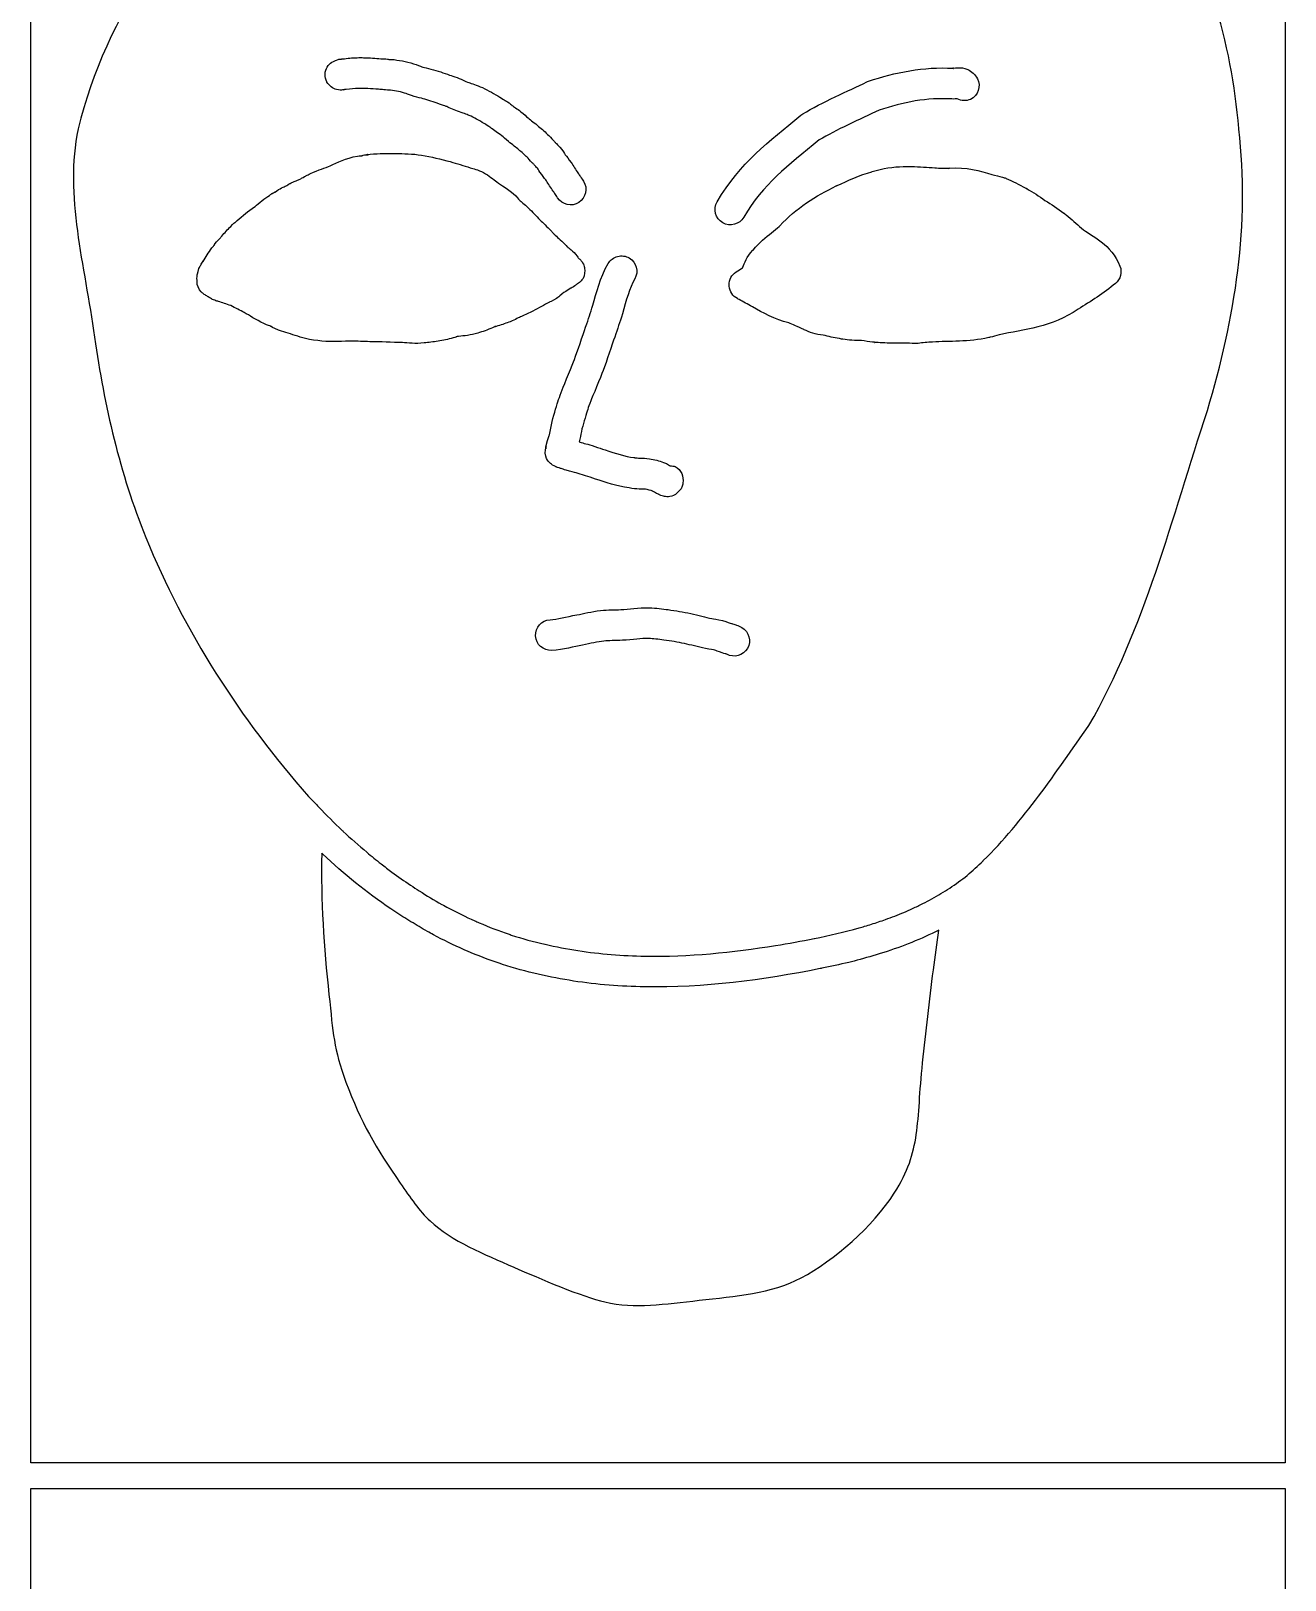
# Model space of a CAD drawing. Header units: millimetres. Extents: x -1461 to -1025, y 571 to 3922.
# Drawn here: x -1421 to -1225, y 3149.1 to 3391.3 of the extents above; entities that cross this region are included whole.
import ezdxf

# ---------------------------------------------------------------- set-up
doc = ezdxf.new("R2010")
doc.units = ezdxf.units.MM
doc.layers.add('Calque_1', color=7, linetype='CONTINUOUS')

msp = doc.modelspace()

# ---------------------------------------------------------------- linework, layer by layer
at = {"layer": 'Calque_1', "color": 5}
for points in [[(-1421.0135, 3463.39497), (-1225.0136, 3463.39497), (-1225.0136, 3167.39495), (-1421.0135, 3167.39495)], [(-1421.0135, 3163.39519), (-1225.0136, 3163.39519), (-1225.0136, 3135.39484), (-1225.0136, 3133.39496), (-1225.0136, 3013.395048), (-1225.0136, 2917.395223), (-1421.0135, 2917.395223)]]:
    msp.add_lwpolyline(points, close=True, dxfattribs=at)
at = {"layer": 'Calque_1', "color": 7}
for points in [[(-1372.5404, 3386.8982), (-1372.5064, 3386.8982)], [(-1369.0322, 3387.11165), (-1369.0322, 3387.11194)], [(-1276.8915, 3385.44739), (-1276.8905, 3385.44739)], [(-1276.8745, 3385.44439), (-1276.8155, 3385.44439)], [(-1276.0726, 3385.52863), (-1276.073, 3385.53529)], [(-1374.7629, 3383.30393), (-1374.7629, 3383.31393)], [(-1356.0985, 3379.50417), (-1356.0985, 3379.50366)], [(-1345.8414, 3379.6592), (-1345.8414, 3379.65869)], [(-1369.2833, 3371.79949), (-1369.2833, 3371.8)], [(-1368.4879, 3371.9573), (-1368.4979, 3371.9361)], [(-1365.9038, 3372.13119), (-1365.8934, 3372.14536)], [(-1352.349, 3369.90316), (-1352.349, 3369.90264)], [(-1350.2948, 3369.14041), (-1350.2948, 3369.1399)], [(-1289.573, 3369.28314), (-1289.555, 3369.29314), (-1289.545, 3369.29314), (-1289.533, 3369.29314)], [(-1284.6775, 3370.08844), (-1284.6769, 3370.09444)], [(-1283.3897, 3370.09644), (-1283.3852, 3370.09691)], [(-1277.6843, 3369.79775), (-1277.4492, 3369.81425), (-1277.4652, 3369.81476), (-1277.4652, 3369.81475)], [(-1380.5499, 3367.42765), (-1380.5499, 3367.42817)], [(-1378.4912, 3368.35469), (-1378.4602, 3368.37279), (-1378.4502, 3368.37279)], [(-1295.1489, 3367.05585), (-1295.1369, 3367.06615)], [(-1269.1784, 3368.42977), (-1269.1574, 3368.41947)], [(-1268.6266, 3368.24945), (-1268.6096, 3368.23945), (-1268.6096, 3368.23894)], [(-1265.4972, 3366.70985), (-1265.5242, 3366.72275)], [(-1265.4053, 3366.66818), (-1265.4613, 3366.70228)], [(-1383.1436, 3365.97458), (-1383.1436, 3365.9751)], [(-1259.4884, 3362.7453), (-1259.5824, 3362.8151)], [(-1259.5054, 3362.7603), (-1259.4874, 3362.7463), (-1259.4874, 3362.74578), (-1259.4874, 3362.74578), (-1259.4734, 3362.73438)], [(-1392.7416, 3357.37083), (-1392.7316, 3357.38083), (-1392.7316, 3357.38135)], [(-1337.5708, 3357.97321), (-1337.5708, 3357.97269)], [(-1394.3084, 3354.98131), (-1394.3084, 3354.98183), (-1394.3084, 3354.98183)], [(-1328.8725, 3356.11836), (-1328.8719, 3356.11843)], [(-1328.4016, 3356.10143), (-1328.4011, 3356.10091)], [(-1394.836, 3353.8675), (-1394.836, 3353.8675), (-1394.836, 3353.8775)], [(-1394.6612, 3350.8372), (-1394.6612, 3350.83772)], [(-1339.9664, 3348.89524), (-1339.9664, 3348.89472)], [(-1346.1288, 3345.83393), (-1346.1288, 3345.83341)], [(-1411.0911, 3343.41855), (-1411.0911, 3343.40825), (-1411.0911, 3343.39325)], [(-1289.4854, 3342.64138), (-1289.5014, 3342.64138)], [(-1289.3604, 3342.63698), (-1289.3604, 3342.62798)], [(-1289.2914, 3342.62098), (-1289.3234, 3342.62698)], [(-1289.1575, 3342.59658), (-1289.1675, 3342.59658), (-1289.1885, 3342.59658), (-1289.1885, 3342.59958), (-1289.1885, 3342.59958), (-1289.1885, 3342.60958)], [(-1289.1797, 3342.60718), (-1289.1797, 3342.59988)], [(-1289.1797, 3342.59988), (-1289.1507, 3342.59688), (-1289.1187, 3342.59688)], [(-1288.9845, 3342.58858), (-1289.0675, 3342.58858), (-1289.0675, 3342.58858), (-1289.0775, 3342.58858)], [(-1269.6609, 3343.77792), (-1269.6839, 3343.76892), (-1269.6839, 3343.76841)], [(-1339.837, 3323.65528), (-1339.837, 3323.65579)], [(-1319.4415, 3319.66636), (-1320.2641, 3318.8261), (-1320.2801, 3318.8158)], [(-1403.0497, 3312.11402), (-1403.0397, 3312.09902)], [(-1324.3791, 3301.09699), (-1324.3776, 3301.0975)], [(-1375.5786, 3262.71586), (-1375.5786, 3262.71535)], [(-1375.5708, 3262.71585), (-1375.5786, 3262.71586)], [(-1340.6848, 3248.48482), (-1340.6648, 3248.48482)], [(-1298.5841, 3249.39174), (-1298.5741, 3249.39174)]]:
    msp.add_lwpolyline(points, dxfattribs=at)
for points in [[(-1370.0176, 3387.11165)], [(-1377.3148, 3368.98361)], [(-1380.8037, 3367.27469)], [(-1265.4613, 3366.70228)], [(-1259.4424, 3362.70958)], [(-1302.5608, 3345.63389)], [(-1324.3776, 3301.0975)], [(-1376.0114, 3269.91814)], [(-1297.6484, 3244.67871)], [(-1330.6656, 3242.10109)], [(-1325.1057, 3241.83031)]]:
    msp.add_lwpolyline(points, close=True, dxfattribs=at)
for points in [[(-1384.6715, 3422.67056), (-1398.1334, 3409.49767), (-1409.2971, 3393.71272), (-1413.6599, 3375.97574)], [(-1232.2364, 3376.01398), (-1233.3927, 3389.57486), (-1237.0875, 3403.24219), (-1245.7333, 3413.92587)], [(-1374.9345, 3385.16291), (-1374.7044, 3385.84411), (-1374.181, 3386.38644), (-1373.5082, 3386.64034)], [(-1373.5082, 3386.64034), (-1373.4892, 3386.65034), (-1373.3192, 3386.72634), (-1373.2617, 3386.74783)], [(-1373.2617, 3386.74783), (-1372.7759, 3386.92683), (-1372.882, 3386.8536), (-1372.8401, 3386.861)], [(-1372.8401, 3386.861), (-1372.7981, 3386.871), (-1372.7791, 3386.871), (-1372.7611, 3386.8729)], [(-1372.7611, 3386.8729), (-1372.7261, 3386.8729), (-1372.7061, 3386.8832), (-1372.6851, 3386.8832)], [(-1372.6851, 3386.8832), (-1372.6421, 3386.8932), (-1372.6061, 3386.8932), (-1372.5404, 3386.8982)], [(-1372.5064, 3386.8982), (-1372.4574, 3386.8982), (-1372.4194, 3386.9082), (-1372.2516, 3386.9251)], [(-1372.2516, 3386.9251), (-1371.5759, 3387.0001), (-1370.8374, 3387.08665), (-1370.0176, 3387.11165)], [(-1370.0176, 3387.11165), (-1369.6819, 3387.12165), (-1369.3535, 3387.12265), (-1369.0322, 3387.11165)], [(-1369.0322, 3387.11194), (-1368.068, 3387.09294), (-1367.1674, 3387.01294), (-1366.3259, 3386.95174)], [(-1366.3259, 3386.95174), (-1366.1728, 3386.94074), (-1365.9746, 3386.93274), (-1365.7321, 3386.91974)], [(-1365.7321, 3386.91974), (-1365.6781, 3386.91974), (-1365.6241, 3386.90974), (-1365.5704, 3386.90574)], [(-1365.5704, 3386.90574), (-1365.3621, 3386.87974), (-1365.2312, 3386.86064), (-1365.1782, 3386.85564)], [(-1365.1782, 3386.85564), (-1365.1082, 3386.84564), (-1364.8, 3386.86564), (-1364.262, 3386.80244)], [(-1364.262, 3386.80244), (-1363.1023, 3386.66714), (-1361.94, 3386.41322), (-1360.8172, 3386.03142)], [(-1360.8172, 3386.03142), (-1360.2948, 3385.85382), (-1359.9397, 3385.70147), (-1359.7465, 3385.64437)], [(-1374.7629, 3383.31393), (-1375.2012, 3384.10503), (-1375.0528, 3384.78741), (-1374.9345, 3385.16291)], [(-1359.7465, 3385.64437), (-1359.4755, 3385.56437), (-1359.0553, 3385.48396), (-1358.5073, 3385.33896)], [(-1358.5073, 3385.33896), (-1357.4374, 3385.05566), (-1356.4738, 3384.70038), (-1355.5937, 3384.39638)], [(-1355.5937, 3384.39638), (-1355.2964, 3384.29368), (-1354.8986, 3384.17924), (-1354.4197, 3384.00054)], [(-1354.4197, 3384.00054), (-1353.9375, 3383.82054), (-1353.5784, 3383.63183), (-1353.4481, 3383.57473)], [(-1353.4481, 3383.57473), (-1353.2093, 3383.47023), (-1352.8512, 3383.32193), (-1352.6048, 3383.22643)], [(-1290.1068, 3383.42026), (-1285.9614, 3384.81586), (-1281.4945, 3385.73918), (-1276.8906, 3385.44753)], [(-1276.8906, 3385.44753), (-1277.1209, 3385.46233), (-1276.7568, 3385.51233), (-1276.0726, 3385.52863)], [(-1276.8155, 3385.44439), (-1276.8405, 3385.44639), (-1276.8665, 3385.44536), (-1276.8915, 3385.44739)], [(-1276.8905, 3385.44739), (-1276.8805, 3385.44675), (-1276.8905, 3385.44539), (-1276.8745, 3385.44439)], [(-1276.073, 3385.53529), (-1275.7162, 3385.54529), (-1275.2123, 3385.52529), (-1274.6116, 3385.26761)], [(-1274.6116, 3385.26761), (-1274.0109, 3385.00751), (-1273.3945, 3384.42915), (-1273.0877, 3383.81705)], [(-1273.0877, 3383.81705), (-1272.4936, 3382.63235), (-1272.9722, 3381.19036), (-1274.1569, 3380.59606)], [(-1373.2814, 3382.13811), (-1373.7584, 3382.27111), (-1374.4388, 3382.72203), (-1374.7629, 3383.30393)], [(-1372.328, 3382.06211), (-1372.5138, 3382.04111), (-1372.8044, 3382.00511), (-1373.2814, 3382.13811)], [(-1372.1026, 3382.09881), (-1371.8719, 3382.13681), (-1371.9633, 3382.09912), (-1372.328, 3382.06211)], [(-1371.9497, 3382.12671), (-1371.9987, 3382.11671), (-1372.0467, 3382.10881), (-1372.1026, 3382.09881)], [(-1371.7285, 3382.15001), (-1371.8467, 3382.13701), (-1371.879, 3382.13371), (-1371.9497, 3382.12671)], [(-1369.8744, 3382.3102), (-1370.4301, 3382.2932), (-1371.0384, 3382.2262), (-1371.7285, 3382.15001)], [(-1366.6761, 3382.16448), (-1367.8516, 3382.24948), (-1368.9112, 3382.3395), (-1369.8744, 3382.3102)], [(-1366.0746, 3382.13138), (-1366.2447, 3382.14138), (-1366.4364, 3382.14748), (-1366.6761, 3382.16448)], [(-1365.6126, 3382.07558), (-1365.833, 3382.09558), (-1365.9661, 3382.11638), (-1366.0746, 3382.13138)], [(-1364.8199, 3382.03528), (-1364.8489, 3382.03528), (-1365.1143, 3382.02528), (-1365.6126, 3382.07558)], [(-1362.3637, 3381.48751), (-1363.1409, 3381.75181), (-1363.9843, 3381.93778), (-1364.8199, 3382.03528)], [(-1361.1075, 3381.04155), (-1361.6997, 3381.21645), (-1362.1105, 3381.40141), (-1362.3637, 3381.48751)], [(-1359.737, 3380.69893), (-1360.0539, 3380.78293), (-1360.5195, 3380.86785), (-1361.1075, 3381.04155)], [(-1352.6048, 3383.22643), (-1352.1234, 3383.03983), (-1351.3726, 3382.85461), (-1350.4612, 3382.42441)], [(-1350.4612, 3382.42441), (-1349.4999, 3381.97071), (-1348.5851, 3381.45851), (-1347.7219, 3380.93871)], [(-1300.4023, 3378.31205), (-1297.3815, 3380.11665), (-1293.2278, 3381.94326), (-1290.3792, 3383.30916)], [(-1290.3792, 3383.30916), (-1290.2912, 3383.35216), (-1290.1998, 3383.38916), (-1290.1068, 3383.42026)], [(-1357.1614, 3379.85971), (-1358.0946, 3380.18211), (-1358.9508, 3380.49083), (-1359.737, 3380.69893)], [(-1356.0985, 3379.50366), (-1356.3564, 3379.59966), (-1356.7153, 3379.70561), (-1357.1614, 3379.85971)], [(-1355.3734, 3379.17758), (-1355.7129, 3379.32618), (-1356.1014, 3379.50517), (-1356.0985, 3379.50417)], [(-1354.3399, 3378.75073), (-1354.6747, 3378.88053), (-1355.0574, 3379.03928), (-1355.3734, 3379.17758)], [(-1352.5106, 3378.08359), (-1352.8752, 3378.25569), (-1353.5071, 3378.42803), (-1354.3399, 3378.75073)], [(-1347.7219, 3380.93871), (-1347.3463, 3380.71261), (-1347.0864, 3380.52355), (-1346.9152, 3380.41575)], [(-1346.9152, 3380.41575), (-1346.8502, 3380.37475), (-1346.6301, 3380.26392), (-1346.2946, 3380.02662)], [(-1346.2946, 3380.02662), (-1345.914, 3379.75752), (-1345.7801, 3379.6127), (-1345.8414, 3379.6592)], [(-1345.8414, 3379.65869), (-1345.5495, 3379.43669), (-1345.0517, 3379.14585), (-1344.4415, 3378.65875)], [(-1344.4415, 3378.65875), (-1343.9499, 3378.26635), (-1343.594, 3377.92043), (-1343.3175, 3377.69033)], [(-1288.4708, 3378.90168), (-1291.3821, 3377.50988), (-1295.2904, 3375.75105), (-1297.8128, 3374.26165)], [(-1277.1319, 3380.65506), (-1280.8798, 3380.90336), (-1284.7219, 3380.15387), (-1288.4708, 3378.90168)], [(-1277.0719, 3380.65506), (-1277.0919, 3380.65596), (-1277.1119, 3380.65506), (-1277.1319, 3380.65506)], [(-1276.2399, 3380.68136), (-1276.4219, 3380.65936), (-1276.6764, 3380.63896), (-1277.0719, 3380.65506)], [(-1274.1569, 3380.59606), (-1274.8279, 3380.30556), (-1275.5948, 3380.33702), (-1276.2399, 3380.68136)], [(-1350.1975, 3376.82682), (-1350.9674, 3377.29042), (-1351.748, 3377.72369), (-1352.5106, 3378.08359)], [(-1349.4741, 3376.35449), (-1349.8176, 3376.57089), (-1350.0519, 3376.73922), (-1350.1975, 3376.82682)], [(-1349.1082, 3376.1328), (-1349.1292, 3376.1448), (-1349.2272, 3376.1988), (-1349.4741, 3376.35449)], [(-1343.3175, 3377.69033), (-1342.8703, 3377.31833), (-1342.2984, 3376.90826), (-1341.669, 3376.37516)], [(-1341.669, 3376.37516), (-1341.1442, 3375.93057), (-1340.6045, 3375.45089), (-1340.08, 3374.92409)], [(-1313.7586, 3364.58627), (-1310.1609, 3370.74206), (-1305.6998, 3373.95754), (-1300.7036, 3378.09914)], [(-1300.7036, 3378.09914), (-1300.6086, 3378.17814), (-1300.5081, 3378.24895), (-1300.4023, 3378.31205)], [(-1413.6599, 3375.97574), (-1415.8075, 3365.58095), (-1412.6279, 3354.71134), (-1411.0911, 3343.41855)], [(-1348.7485, 3375.83928), (-1348.9927, 3376.02508), (-1349.1103, 3376.1256), (-1349.1082, 3376.1328)], [(-1347.4359, 3374.90704), (-1347.6946, 3375.11344), (-1348.1567, 3375.38898), (-1348.7485, 3375.83928)], [(-1346.3874, 3374.00063), (-1346.8458, 3374.38203), (-1347.1801, 3374.70284), (-1347.4359, 3374.90704)], [(-1344.7705, 3372.71234), (-1345.2039, 3373.07934), (-1345.7643, 3373.48213), (-1346.3874, 3374.00063)], [(-1340.08, 3374.92409), (-1339.7131, 3374.55559), (-1339.4525, 3374.24847), (-1339.2562, 3374.04818)], [(-1339.2562, 3374.04818), (-1339.1642, 3373.95418), (-1339.0538, 3373.84578), (-1338.9265, 3373.71848)], [(-1297.8128, 3374.26165), (-1302.8452, 3370.09955), (-1306.5544, 3367.40138), (-1309.6147, 3362.16523)], [(-1237.1471, 3331.96499), (-1232.7831, 3346.28097), (-1230.4937, 3361.25223), (-1232.2264, 3375.93698)], [(-1232.2264, 3375.93698), (-1232.2264, 3375.96298), (-1232.2364, 3375.98798), (-1232.2364, 3376.01398)], [(-1374.237, 3370.20576), (-1373.1809, 3370.66596), (-1371.8131, 3371.43169), (-1369.998, 3371.71729)], [(-1369.998, 3371.71729), (-1369.5419, 3371.78929), (-1369.4701, 3371.77149), (-1369.3613, 3371.76849)], [(-1369.3613, 3371.76849), (-1369.3483, 3371.76849), (-1369.3353, 3371.77849), (-1369.3213, 3371.78449)], [(-1369.3213, 3371.78449), (-1369.3073, 3371.79449), (-1369.2933, 3371.79649), (-1369.2833, 3371.79949)], [(-1369.2833, 3371.8), (-1369.2703, 3371.8), (-1369.2683, 3371.79982), (-1369.2573, 3371.81)], [(-1369.2573, 3371.81), (-1369.1833, 3371.834), (-1369.1271, 3371.8512), (-1369.0899, 3371.8612)], [(-1369.0899, 3371.8612), (-1368.7422, 3371.9502), (-1368.8188, 3371.9152), (-1368.7654, 3371.9232)], [(-1368.7654, 3371.9232), (-1368.7124, 3371.9332), (-1368.6599, 3371.9369), (-1368.5933, 3371.9449)], [(-1368.5933, 3371.9449), (-1368.5693, 3371.9449), (-1368.5153, 3371.9553), (-1368.4879, 3371.9573)], [(-1368.4979, 3371.9361), (-1368.4629, 3371.9361), (-1368.4319, 3371.93592), (-1368.378, 3371.9461)], [(-1368.421, 3371.9663), (-1368.3031, 3371.9803), (-1368.1964, 3371.9934), (-1368.006, 3372.0144)], [(-1368.326, 3371.9461), (-1368.343, 3371.9461), (-1368.41, 3371.9663), (-1368.421, 3371.9663)], [(-1368.378, 3371.9461), (-1368.364, 3371.947), (-1368.341, 3371.9461), (-1368.326, 3371.9461)], [(-1368.006, 3372.0144), (-1367.2765, 3372.0964), (-1366.5744, 3372.12539), (-1365.9038, 3372.13119)], [(-1365.8934, 3372.14536), (-1365.2228, 3372.15536), (-1364.5836, 3372.13476), (-1363.9798, 3372.12576)], [(-1363.9798, 3372.12576), (-1362.7892, 3372.10876), (-1361.409, 3372.10676), (-1359.9625, 3371.86325)], [(-1359.9625, 3371.86325), (-1358.4636, 3371.61045), (-1356.9641, 3371.28087), (-1355.4863, 3370.85297)], [(-1343.4801, 3371.53722), (-1343.8689, 3371.92772), (-1344.3084, 3372.32084), (-1344.7705, 3372.71234)], [(-1342.6843, 3370.68869), (-1343.0394, 3371.05109), (-1343.2917, 3371.34812), (-1343.4801, 3371.53722)], [(-1338.9265, 3373.71848), (-1338.8995, 3373.69148), (-1338.8735, 3373.66478), (-1338.8475, 3373.63578)], [(-1338.8475, 3373.63578), (-1338.7319, 3373.50858), (-1338.6755, 3373.44457), (-1338.6755, 3373.44457)], [(-1338.6755, 3373.44457), (-1338.7891, 3373.56077), (-1338.6555, 3373.47357), (-1338.3458, 3373.11953)], [(-1338.3458, 3373.11953), (-1337.8788, 3372.58443), (-1337.6455, 3372.15064), (-1337.5003, 3371.93924)], [(-1337.5003, 3371.93924), (-1337.3115, 3371.66414), (-1336.9846, 3371.28238), (-1336.6053, 3370.72898)], [(-1377.9489, 3368.66631), (-1377.7953, 3368.74631), (-1377.5963, 3368.84561), (-1377.3148, 3368.98361)], [(-1377.3148, 3368.98361), (-1376.0734, 3369.59191), (-1374.997, 3369.87456), (-1374.237, 3370.20576)], [(-1355.4863, 3370.85297), (-1354.438, 3370.54957), (-1353.3945, 3370.23496), (-1352.349, 3369.90316)], [(-1352.349, 3369.90264), (-1352.1283, 3369.83264), (-1351.8356, 3369.76064), (-1351.4875, 3369.64684)], [(-1351.4875, 3369.64684), (-1351.1392, 3369.53304), (-1350.7357, 3369.37731), (-1350.2948, 3369.14041)], [(-1350.2948, 3369.1399), (-1349.3955, 3368.6563), (-1348.7429, 3368.10928), (-1348.2149, 3367.70588)], [(-1342.3577, 3370.36261), (-1342.4547, 3370.45861), (-1342.5613, 3370.56329), (-1342.6843, 3370.68869)], [(-1342.1076, 3370.08976), (-1342.2458, 3370.23116), (-1342.3117, 3370.31011), (-1342.3577, 3370.36261)], [(-1341.9179, 3369.89856), (-1341.9539, 3369.93356), (-1341.9999, 3369.97956), (-1342.1076, 3370.08976)], [(-1341.457, 3369.22263), (-1341.7271, 3369.61623), (-1341.8564, 3369.81726), (-1341.9179, 3369.89856)], [(-1340.5645, 3368.01495), (-1340.7526, 3368.28925), (-1341.078, 3368.67063), (-1341.457, 3369.22263)], [(-1336.6053, 3370.72898), (-1336.1941, 3370.12898), (-1335.8611, 3369.57645), (-1335.549, 3369.10996)], [(-1335.549, 3369.10996), (-1335.3504, 3368.81296), (-1335.466, 3368.9825), (-1335.2095, 3368.6397)], [(-1294.9949, 3367.12875), (-1293.3797, 3367.86095), (-1291.4591, 3368.76524), (-1289.573, 3369.28314)], [(-1289.533, 3369.29314), (-1287.8697, 3369.84094), (-1286.2404, 3370.04734), (-1284.6775, 3370.08844)], [(-1284.6769, 3370.09444), (-1284.2419, 3370.10594), (-1283.8127, 3370.10554), (-1283.3897, 3370.09644)], [(-1283.3852, 3370.09691), (-1282.1162, 3370.06981), (-1280.9025, 3369.9674), (-1279.7519, 3369.8933)], [(-1279.7519, 3369.8933), (-1278.9715, 3369.8536), (-1278.1767, 3369.8018), (-1277.4652, 3369.8147)], [(-1277.4652, 3369.81475), (-1277.5392, 3369.80775), (-1277.6097, 3369.80675), (-1277.6843, 3369.79775)], [(-1277.4652, 3369.8147), (-1274.8464, 3370.07986), (-1272.6529, 3369.3839), (-1270.8165, 3368.84939)], [(-1382.6061, 3366.29647), (-1381.8473, 3366.81577), (-1381.2642, 3366.99489), (-1381.0357, 3367.11089)], [(-1381.0357, 3367.11089), (-1380.9397, 3367.15989), (-1381.0157, 3367.12089), (-1380.9557, 3367.14969)], [(-1380.9557, 3367.14969), (-1380.9327, 3367.16669), (-1380.9067, 3367.18869), (-1380.8777, 3367.21269)], [(-1380.8777, 3367.21269), (-1380.8497, 3367.23669), (-1380.8187, 3367.26469), (-1380.8037, 3367.27469)], [(-1380.8037, 3367.27469), (-1380.6581, 3367.37369), (-1380.6037, 3367.39895), (-1380.5499, 3367.42765)], [(-1380.5499, 3367.42817), (-1380.5299, 3367.43817), (-1380.5059, 3367.44807), (-1380.4879, 3367.45707)], [(-1380.4879, 3367.45707), (-1380.3034, 3367.55307), (-1380.1742, 3367.61234), (-1379.8621, 3367.75524)], [(-1379.8621, 3367.75524), (-1379.4556, 3367.94134), (-1379.1853, 3368.03345), (-1379.0787, 3368.08235)], [(-1379.0787, 3368.08235), (-1378.709, 3368.25195), (-1378.6769, 3368.26849), (-1378.4912, 3368.35469)], [(-1378.4502, 3368.37279), (-1378.1022, 3368.61959), (-1378.1024, 3368.58681), (-1377.9489, 3368.66631)], [(-1348.2149, 3367.70588), (-1347.5799, 3367.22088), (-1346.3698, 3366.58336), (-1345.2455, 3365.49206)], [(-1339.5382, 3366.44037), (-1339.9328, 3367.03007), (-1340.2575, 3367.56695), (-1340.5645, 3368.01495)], [(-1334.6584, 3367.78654), (-1333.9457, 3366.66884), (-1334.2741, 3365.18523), (-1335.3917, 3364.47253)], [(-1335.2095, 3368.6397), (-1335.1855, 3368.6077), (-1335.1615, 3368.5745), (-1335.1395, 3368.5405)], [(-1335.1395, 3368.5405), (-1334.9412, 3368.2453), (-1334.7878, 3367.98944), (-1334.6584, 3367.78654)], [(-1303.986, 3360.81076), (-1301.4374, 3363.56775), (-1298.3257, 3365.53576), (-1295.1489, 3367.05585)], [(-1295.1369, 3367.06615), (-1295.1219, 3367.07615), (-1295.1059, 3367.07985), (-1295.0909, 3367.08685)], [(-1295.0909, 3367.08685), (-1295.0619, 3367.09985), (-1295.0239, 3367.11575), (-1294.9949, 3367.12875)], [(-1270.8165, 3368.84939), (-1270.2793, 3368.70389), (-1269.6577, 3368.52207), (-1269.1784, 3368.42977)], [(-1269.1574, 3368.41947), (-1268.9745, 3368.38347), (-1268.7963, 3368.32647), (-1268.6266, 3368.24945)], [(-1268.6096, 3368.23894), (-1267.6154, 3367.78364), (-1266.5715, 3367.29535), (-1265.5302, 3366.72585)], [(-1265.5302, 3366.72585), (-1265.5192, 3366.71585), (-1265.5092, 3366.71585), (-1265.4972, 3366.70985)], [(-1265.5242, 3366.72275), (-1265.5012, 3366.70975), (-1265.4782, 3366.69495), (-1265.4552, 3366.68195)], [(-1265.4552, 3366.68195), (-1265.4652, 3366.68195), (-1265.3882, 3366.64665), (-1265.4072, 3366.65765)], [(-1265.4613, 3366.70228), (-1265.4423, 3366.69228), (-1265.4243, 3366.67918), (-1265.4053, 3366.66818)], [(-1265.4072, 3366.65765), (-1265.3842, 3366.64465), (-1265.3622, 3366.62575), (-1265.3392, 3366.61375)], [(-1265.3392, 3366.61375), (-1264.3891, 3366.08445), (-1263.4427, 3365.49181), (-1262.541, 3364.78131)], [(-1386.4612, 3363.51275), (-1385.8693, 3363.94051), (-1385.1959, 3364.56119), (-1384.2846, 3365.20929)], [(-1384.2846, 3365.20929), (-1383.7876, 3365.56269), (-1383.6384, 3365.67172), (-1383.4634, 3365.78962)], [(-1383.4634, 3365.78962), (-1383.4414, 3365.80462), (-1383.4234, 3365.81782), (-1383.3559, 3365.85882)], [(-1383.3559, 3365.85882), (-1383.3219, 3365.87982), (-1383.2939, 3365.90182), (-1383.1436, 3365.97458)], [(-1383.1436, 3365.9751), (-1383.1056, 3365.9931), (-1383.0596, 3366.0158), (-1382.987, 3366.0438)], [(-1382.987, 3366.0438), (-1382.959, 3366.0548), (-1382.915, 3366.0666), (-1382.8552, 3366.0846)], [(-1382.8552, 3366.0846), (-1382.9052, 3366.0686), (-1382.9832, 3366.0381), (-1382.6061, 3366.29647)], [(-1345.2455, 3365.49206), (-1344.8241, 3365.08296), (-1344.6561, 3364.83598), (-1344.6533, 3364.83318)], [(-1344.6533, 3364.83318), (-1344.4023, 3364.57878), (-1343.9127, 3364.21457), (-1343.3123, 3363.64411)], [(-1339.1165, 3365.85281), (-1339.2797, 3366.07061), (-1339.3557, 3366.16757), (-1339.5382, 3366.44037)], [(-1338.7057, 3365.20634), (-1338.8733, 3365.46914), (-1339.0049, 3365.68591), (-1339.1165, 3365.85281)], [(-1335.3917, 3364.47253), (-1336.5095, 3363.76007), (-1337.9932, 3364.08844), (-1338.7057, 3365.20634)], [(-1312.8972, 3361.30378), (-1314.0417, 3361.97248), (-1314.4273, 3363.44191), (-1313.7586, 3364.58627)], [(-1262.541, 3364.78131), (-1261.4893, 3364.19481), (-1260.5212, 3363.5314), (-1259.6063, 3362.8238)], [(-1389.0889, 3361.35578), (-1388.2479, 3362.12788), (-1387.4167, 3362.82225), (-1386.4612, 3363.51275)], [(-1343.3123, 3363.64411), (-1342.6082, 3362.97481), (-1342.0296, 3362.33156), (-1341.4794, 3361.77446)], [(-1341.4794, 3361.77446), (-1340.9555, 3361.24416), (-1340.3532, 3360.68416), (-1339.7311, 3360.04846)], [(-1309.6147, 3362.16523), (-1310.2834, 3361.02103), (-1311.7529, 3360.63548), (-1312.8972, 3361.30378)], [(-1259.6063, 3362.8238), (-1259.5693, 3362.7958), (-1259.5253, 3362.7743), (-1259.4884, 3362.7453)], [(-1259.5824, 3362.8151), (-1259.5714, 3362.8051), (-1259.5394, 3362.7853), (-1259.5054, 3362.7603)], [(-1259.4884, 3362.7453), (-1259.4644, 3362.7273), (-1259.5024, 3362.7573), (-1259.4884, 3362.7453)], [(-1259.4874, 3362.74578), (-1259.5014, 3362.75678), (-1259.4664, 3362.72978), (-1259.4874, 3362.74578)], [(-1259.4874, 3362.7463), (-1259.4554, 3362.7213), (-1259.4764, 3362.7363), (-1259.4874, 3362.7463)], [(-1259.4734, 3362.73438), (-1259.4624, 3362.72438), (-1259.4524, 3362.71858), (-1259.4424, 3362.70958)], [(-1259.4424, 3362.70958), (-1259.3674, 3362.65058), (-1259.3034, 3362.58314), (-1259.229, 3362.52354)], [(-1259.229, 3362.52354), (-1258.394, 3361.85444), (-1257.5984, 3361.15351), (-1256.8359, 3360.43272)], [(-1391.1911, 3359.21379), (-1390.7508, 3359.72129), (-1390.2824, 3360.23803), (-1389.801, 3360.73463)], [(-1389.801, 3360.73463), (-1389.3674, 3361.18203), (-1389.094, 3361.35108), (-1389.0889, 3361.35578)], [(-1339.7311, 3360.04846), (-1339.5833, 3359.89746), (-1339.4837, 3359.79815), (-1339.3343, 3359.60405)], [(-1339.3343, 3359.60405), (-1339.3233, 3359.58905), (-1339.3173, 3359.56925), (-1339.3043, 3359.55035)], [(-1339.3043, 3359.55035), (-1339.2813, 3359.52735), (-1339.3042, 3359.55073), (-1339.2503, 3359.50025)], [(-1339.2503, 3359.50025), (-1338.8309, 3359.10735), (-1338.2271, 3358.64251), (-1337.5708, 3357.97321)], [(-1308.1608, 3357.02445), (-1307.207, 3358.22915), (-1306.1599, 3359.0503), (-1305.2618, 3359.7509)], [(-1305.2618, 3359.7509), (-1304.8383, 3360.0887), (-1304.385, 3360.44136), (-1304.067, 3360.74206)], [(-1304.067, 3360.74206), (-1304.043, 3360.76406), (-1304.009, 3360.78776), (-1303.986, 3360.81076)], [(-1256.8359, 3360.43272), (-1255.2524, 3359.24892), (-1252.129, 3357.93886), (-1250.8078, 3354.52817)], [(-1394.1131, 3355.23504), (-1393.73, 3355.89064), (-1393.3022, 3356.62353), (-1392.7416, 3357.37083)], [(-1392.7316, 3357.38135), (-1392.5709, 3357.59515), (-1392.44, 3357.72353), (-1392.3347, 3357.81853)], [(-1392.3347, 3357.81853), (-1392.3587, 3357.81853), (-1392.207, 3358.16956), (-1391.6474, 3358.69186)], [(-1391.6474, 3358.69186), (-1391.5081, 3358.82196), (-1391.483, 3358.84505), (-1391.4226, 3358.90115)], [(-1391.4226, 3358.90115), (-1391.4126, 3358.93215), (-1391.4526, 3358.91205), (-1391.1911, 3359.21379)], [(-1337.5708, 3357.97269), (-1337.211, 3357.60559), (-1337.0699, 3357.42079), (-1337.1, 3357.44869)], [(-1337.1, 3357.44869), (-1336.9484, 3357.30839), (-1336.3322, 3356.99257), (-1335.6474, 3356.08547)], [(-1309.7374, 3354.34602), (-1309.4783, 3354.98941), (-1309.2041, 3355.98405), (-1308.1798, 3357.00115)], [(-1308.1798, 3357.00115), (-1308.1698, 3357.01115), (-1308.1678, 3357.01645), (-1308.1608, 3357.02445)], [(-1394.836, 3353.8775), (-1394.7074, 3354.4048), (-1394.6676, 3354.35156), (-1394.635, 3354.41545)], [(-1394.635, 3354.41545), (-1394.504, 3354.67215), (-1394.4657, 3354.71901), (-1394.3084, 3354.98131)], [(-1394.3084, 3354.98183), (-1393.9769, 3355.53453), (-1393.8944, 3355.60944), (-1394.1131, 3355.23504)], [(-1335.6474, 3356.08547), (-1335.5894, 3356.00847), (-1335.5235, 3355.8689), (-1335.4691, 3355.7935)], [(-1335.4691, 3355.7935), (-1335.4411, 3355.7705), (-1335.4161, 3355.7518), (-1335.3841, 3355.7258)], [(-1335.3841, 3355.7258), (-1335.3501, 3355.6978), (-1335.3181, 3355.6718), (-1335.2518, 3355.61056)], [(-1335.2518, 3355.61056), (-1335.2188, 3355.58056), (-1335.1808, 3355.54856), (-1335.0916, 3355.45191)], [(-1335.0916, 3355.45191), (-1335.0466, 3355.40291), (-1334.9902, 3355.34505), (-1334.8854, 3355.19405)], [(-1334.8854, 3355.19405), (-1334.8334, 3355.11905), (-1334.767, 3355.02143), (-1334.6818, 3354.83903)], [(-1334.6818, 3354.83903), (-1334.6388, 3354.74803), (-1334.5908, 3354.63463), (-1334.5464, 3354.47523)], [(-1334.5464, 3354.47523), (-1334.5014, 3354.31583), (-1334.4564, 3353.82369), (-1334.4564, 3353.82359)], [(-1333.1926, 3348.41082), (-1332.6208, 3350.35692), (-1332.1234, 3352.66572), (-1330.799, 3354.93342)], [(-1330.799, 3354.93342), (-1330.4782, 3355.48292), (-1329.9523, 3355.88246), (-1329.337, 3356.04446)], [(-1329.337, 3356.04446), (-1329.1846, 3356.08446), (-1329.029, 3356.10886), (-1328.8725, 3356.11836)], [(-1328.8719, 3356.11843), (-1328.7153, 3356.12843), (-1328.5578, 3356.12243), (-1328.4016, 3356.10143)], [(-1328.4011, 3356.10091), (-1328.0888, 3356.05791), (-1327.788, 3355.9546), (-1327.5159, 3355.7955)], [(-1327.5159, 3355.7955), (-1326.3715, 3355.127), (-1325.9856, 3353.65751), (-1326.6539, 3352.51302)], [(-1250.8078, 3354.52817), (-1250.4358, 3353.56797), (-1250.7178, 3352.47734), (-1251.5085, 3351.81774)], [(-1394.6612, 3350.83772), (-1395.0725, 3351.45331), (-1395.0837, 3351.95656), (-1395.056, 3352.30016)], [(-1395.056, 3352.30016), (-1395.08, 3352.67136), (-1395.075, 3353.09185), (-1394.959, 3353.46495)], [(-1394.959, 3353.46495), (-1394.92, 3353.59015), (-1394.905, 3353.60176), (-1394.885, 3353.63496)], [(-1394.885, 3353.63496), (-1394.87, 3353.72996), (-1394.85, 3353.8074), (-1394.836, 3353.8675)], [(-1335.3081, 3351.97616), (-1335.4315, 3351.86696), (-1335.505, 3351.81375), (-1335.5814, 3351.75705)], [(-1335.0414, 3352.24694), (-1335.1742, 3352.09124), (-1335.2463, 3352.03086), (-1335.3081, 3351.97616)], [(-1334.4564, 3353.82359), (-1334.4564, 3352.42689), (-1334.9087, 3352.40264), (-1335.0414, 3352.24694)], [(-1326.6539, 3352.51302), (-1327.497, 3351.06942), (-1327.9605, 3349.19013), (-1328.5871, 3347.05753)], [(-1311.8818, 3351.56324), (-1311.9008, 3352.39294), (-1311.4899, 3353.17381), (-1310.7951, 3353.62771)], [(-1310.7951, 3353.62771), (-1310.4766, 3353.82421), (-1310.1303, 3354.02784), (-1309.7864, 3354.22974)], [(-1309.7864, 3354.22974), (-1309.7604, 3354.29174), (-1309.7664, 3354.27384), (-1309.7374, 3354.34602)], [(-1394.0794, 3350.2176), (-1394.1887, 3350.3036), (-1394.2819, 3350.2696), (-1394.6612, 3350.8372)], [(-1393.8019, 3350.01658), (-1393.8859, 3350.07358), (-1393.97, 3350.1313), (-1394.0794, 3350.2176)], [(-1393.3006, 3349.69825), (-1393.4675, 3349.79875), (-1393.6329, 3349.90198), (-1393.8019, 3350.01658)], [(-1392.8216, 3349.42126), (-1392.9714, 3349.50426), (-1393.1337, 3349.59785), (-1393.3006, 3349.69825)], [(-1338.0414, 3350.16131), (-1338.5371, 3349.63861), (-1338.5415, 3349.72488), (-1338.9018, 3349.46678)], [(-1338.0014, 3350.21141), (-1338.0114, 3350.20041), (-1338.0324, 3350.17131), (-1338.0414, 3350.16131)], [(-1336.6186, 3351.0589), (-1337.198, 3350.6817), (-1337.6649, 3350.43041), (-1338.0014, 3350.21141)], [(-1336.0222, 3351.44906), (-1336.3111, 3351.25536), (-1336.6532, 3351.0363), (-1336.6186, 3351.0589)], [(-1335.5814, 3351.75705), (-1335.7343, 3351.64375), (-1335.8778, 3351.54596), (-1336.0222, 3351.44906)], [(-1311.8718, 3351.38599), (-1311.8818, 3351.44499), (-1311.8818, 3351.50404), (-1311.8818, 3351.56324)], [(-1310.5965, 3349.43365), (-1311.3304, 3349.82025), (-1311.8127, 3350.55859), (-1311.8718, 3351.38599)], [(-1251.5085, 3351.81774), (-1253.3039, 3350.32044), (-1255.3844, 3348.97684), (-1257.3624, 3347.79834)], [(-1392.2945, 3349.17684), (-1392.6379, 3349.30373), (-1392.6999, 3349.35366), (-1392.8216, 3349.42126)], [(-1391.6893, 3349.00475), (-1391.8456, 3349.02375), (-1392.0547, 3349.07975), (-1392.2945, 3349.17684)], [(-1389.7907, 3348.34071), (-1390.487, 3348.57721), (-1391.1236, 3348.81625), (-1391.6893, 3349.00475)], [(-1387.6741, 3347.25447), (-1388.3449, 3347.61127), (-1389.059, 3347.96661), (-1389.7907, 3348.34071)], [(-1384.5978, 3345.53726), (-1385.8985, 3346.13076), (-1386.8644, 3346.82377), (-1387.6741, 3347.25447)], [(-1342.559, 3347.48809), (-1343.1798, 3347.16569), (-1343.7719, 3346.90468), (-1344.347, 3346.65868)], [(-1339.9664, 3348.89472), (-1340.7858, 3348.45412), (-1341.6389, 3347.96599), (-1342.559, 3347.48809)], [(-1338.9018, 3349.46678), (-1339.5666, 3348.99078), (-1339.9757, 3348.89024), (-1339.9664, 3348.89524)], [(-1334.3254, 3344.98261), (-1333.8413, 3346.4015), (-1333.5789, 3347.09592), (-1333.1926, 3348.41082)], [(-1310.3412, 3349.29568), (-1310.4242, 3349.33868), (-1310.5136, 3349.39268), (-1310.5965, 3349.43365)], [(-1308.2622, 3348.1619), (-1308.9802, 3348.5651), (-1309.6734, 3348.95518), (-1310.3412, 3349.29568)], [(-1302.5608, 3345.63389), (-1304.7767, 3346.21859), (-1306.6031, 3347.2199), (-1308.2622, 3348.1619)], [(-1257.3624, 3347.79834), (-1261.3663, 3344.95345), (-1265.9541, 3344.58262), (-1269.6609, 3343.77792)], [(-1383.5456, 3345.1285), (-1383.6376, 3345.1705), (-1384.0061, 3345.26736), (-1384.5978, 3345.53726)], [(-1382.8821, 3344.75488), (-1383.4722, 3345.02608), (-1383.6729, 3345.1865), (-1383.5456, 3345.1285)], [(-1381.1923, 3344.1668), (-1381.4903, 3344.2727), (-1382.0864, 3344.38918), (-1382.8821, 3344.75488)], [(-1348.8573, 3344.8929), (-1349.6461, 3344.5384), (-1350.4401, 3344.27226), (-1351.1693, 3344.05006)], [(-1348.5385, 3345.06653), (-1348.3115, 3345.14753), (-1348.4134, 3345.09263), (-1348.8573, 3344.8929)], [(-1348.0579, 3345.17712), (-1348.4915, 3345.05762), (-1348.653, 3345.02553), (-1348.5385, 3345.06653)], [(-1346.1288, 3345.83341), (-1346.6896, 3345.62221), (-1347.3358, 3345.37592), (-1348.0579, 3345.17712)], [(-1344.347, 3346.65868), (-1344.7172, 3346.50038), (-1345.267, 3346.15823), (-1346.1288, 3345.83393)], [(-1336.0813, 3339.9085), (-1335.6293, 3341.107), (-1334.7531, 3343.72881), (-1334.3254, 3344.98261)], [(-1328.5871, 3347.05753), (-1329.0106, 3345.61634), (-1329.315, 3344.80103), (-1329.7819, 3343.43243)], [(-1300.2364, 3344.59881), (-1301.167, 3345.01321), (-1302.0278, 3345.44069), (-1302.5608, 3345.63389)], [(-1411.0911, 3343.39325), (-1409.5307, 3332.67276), (-1407.1484, 3322.08681), (-1403.0497, 3312.11402)], [(-1378.1341, 3343.21493), (-1379.2268, 3343.48552), (-1380.2306, 3343.82491), (-1381.1923, 3344.1668)], [(-1373.1173, 3342.71935), (-1374.695, 3342.70535), (-1376.4061, 3342.78735), (-1378.1341, 3343.21493)], [(-1370.9495, 3342.80155), (-1371.4707, 3342.81255), (-1372.191, 3342.72735), (-1373.1173, 3342.71935)], [(-1368.0319, 3342.70335), (-1369.0585, 3342.72835), (-1370.0322, 3342.78255), (-1370.9495, 3342.80155)], [(-1362.9707, 3342.55762), (-1364.6304, 3342.62962), (-1366.3227, 3342.66215), (-1368.0319, 3342.70335)], [(-1361.4607, 3342.46202), (-1362.0304, 3342.48902), (-1362.5365, 3342.53862), (-1362.9707, 3342.55762)], [(-1359.5698, 3342.50392), (-1360.2578, 3342.43092), (-1360.8911, 3342.43402), (-1361.4607, 3342.46202)], [(-1357.3782, 3342.77832), (-1358.1394, 3342.65832), (-1358.8758, 3342.57812), (-1359.5698, 3342.50392)], [(-1355.0373, 3343.29095), (-1355.8307, 3343.05815), (-1356.6171, 3342.89842), (-1357.3782, 3342.77832)], [(-1354.5185, 3343.47957), (-1354.5285, 3343.46457), (-1354.5865, 3343.42357), (-1355.0373, 3343.29095)], [(-1354.1702, 3343.52037), (-1354.3717, 3343.49637), (-1354.4613, 3343.48557), (-1354.5185, 3343.47957)], [(-1352.7785, 3343.69401), (-1353.2879, 3343.61601), (-1353.7578, 3343.56907), (-1354.1702, 3343.52037)], [(-1351.1693, 3344.05006), (-1351.7338, 3343.87806), (-1352.2756, 3343.77091), (-1352.7785, 3343.69401)], [(-1329.7819, 3343.43243), (-1330.1938, 3342.22503), (-1331.0511, 3339.64226), (-1331.5895, 3338.21466)], [(-1300.1804, 3344.57401), (-1300.2004, 3344.58401), (-1300.2164, 3344.59081), (-1300.2364, 3344.59881)], [(-1297.178, 3343.73169), (-1298.4189, 3343.77169), (-1299.3251, 3344.19541), (-1300.1804, 3344.57401)], [(-1294.6675, 3343.1865), (-1295.5328, 3343.3364), (-1296.373, 3343.52379), (-1297.178, 3343.73169)], [(-1294.3213, 3343.1116), (-1294.4421, 3343.1306), (-1294.5482, 3343.1655), (-1294.6675, 3343.1865)], [(-1294.1363, 3343.0982), (-1294.1963, 3343.1082), (-1294.2621, 3343.09864), (-1294.3213, 3343.1116)], [(-1291.1975, 3342.89408), (-1292.2141, 3342.87308), (-1293.1916, 3342.95798), (-1294.1363, 3343.0982)], [(-1289.5014, 3342.64138), (-1290.0588, 3342.70238), (-1290.6224, 3342.77818), (-1291.1975, 3342.89408)], [(-1289.3604, 3342.62798), (-1289.4024, 3342.63298), (-1289.4434, 3342.63698), (-1289.4854, 3342.64138)], [(-1289.3234, 3342.62698), (-1289.3354, 3342.62698), (-1289.3484, 3342.6268), (-1289.3604, 3342.63698)], [(-1289.1885, 3342.60958), (-1289.2225, 3342.61258), (-1289.2575, 3342.61758), (-1289.2914, 3342.62098)], [(-1289.1187, 3342.59688), (-1289.1287, 3342.59688), (-1289.1577, 3342.60718), (-1289.1797, 3342.60718)], [(-1289.0775, 3342.58858), (-1289.0935, 3342.58858), (-1289.1265, 3342.59258), (-1289.1575, 3342.59658)], [(-1286.1961, 3342.47955), (-1287.0934, 3342.48955), (-1288.016, 3342.50555), (-1288.9845, 3342.58858)], [(-1282.9193, 3342.41345), (-1283.9191, 3342.48045), (-1285.049, 3342.47055), (-1286.1961, 3342.47955)], [(-1282.37, 3342.43925), (-1282.5514, 3342.40925), (-1282.7358, 3342.40045), (-1282.9193, 3342.41345)], [(-1280.1101, 3342.65732), (-1280.8842, 3342.60732), (-1281.6534, 3342.55675), (-1282.37, 3342.43925)], [(-1271.3231, 3343.34307), (-1274.4766, 3342.66507), (-1277.4543, 3342.79762), (-1280.1101, 3342.65732)], [(-1271.1035, 3343.39427), (-1271.1765, 3343.37827), (-1271.2501, 3343.35807), (-1271.3231, 3343.34307)], [(-1269.6839, 3343.76841), (-1270.1606, 3343.62091), (-1270.6336, 3343.50077), (-1271.1035, 3343.39427)], [(-1337.9809, 3335.19561), (-1337.6659, 3336.00401), (-1336.3091, 3339.3045), (-1336.0813, 3339.9085)], [(-1331.5895, 3338.21466), (-1331.9596, 3337.23336), (-1333.304, 3333.9775), (-1333.5083, 3333.4532)], [(-1339.0139, 3332.1498), (-1338.6376, 3333.3904), (-1338.4905, 3333.88791), (-1337.9809, 3335.19561)], [(-1333.5083, 3333.4532), (-1333.9874, 3332.2235), (-1334.038, 3332.0148), (-1334.4198, 3330.7562)], [(-1339.9669, 3328.13816), (-1339.7635, 3329.58415), (-1339.3888, 3330.9141), (-1339.0139, 3332.1498)], [(-1334.4198, 3330.7562), (-1334.7716, 3329.59661), (-1335.0678, 3328.50227), (-1335.2131, 3327.46907)], [(-1255.6664, 3282.69668), (-1246.9525, 3297.86516), (-1242.698, 3315.0608), (-1237.1471, 3331.96499)], [(-1340.4795, 3326.49174), (-1340.2501, 3327.63694), (-1339.9669, 3328.13326), (-1339.9669, 3328.13816)], [(-1340.283, 3324.19219), (-1340.4669, 3324.49349), (-1340.7231, 3325.06042), (-1340.6075, 3325.81122)], [(-1340.6075, 3325.81122), (-1340.5975, 3325.87322), (-1340.5705, 3325.92827), (-1340.5555, 3325.98847)], [(-1340.5655, 3325.93157), (-1340.5875, 3325.82257), (-1340.5365, 3326.03917), (-1340.5295, 3326.09177)], [(-1340.5505, 3326.07575), (-1340.5675, 3326.04175), (-1340.5503, 3326.13975), (-1340.4795, 3326.49174)], [(-1340.5555, 3325.98847), (-1340.5555, 3325.97447), (-1340.5555, 3325.94367), (-1340.5655, 3325.93157)], [(-1340.4685, 3326.29796), (-1340.5045, 3326.20496), (-1340.5465, 3326.12455), (-1340.5505, 3326.07575)], [(-1340.5295, 3326.09177), (-1340.5085, 3326.16077), (-1340.4955, 3326.23246), (-1340.4685, 3326.29796)], [(-1335.2131, 3327.46907), (-1335.2411, 3327.27097), (-1335.2851, 3327.18993), (-1335.3211, 3327.02413)], [(-1335.3211, 3327.02413), (-1334.5368, 3326.80503), (-1334.1151, 3326.711), (-1332.9047, 3326.3296)], [(-1332.9047, 3326.3296), (-1332.3089, 3326.1418), (-1331.7751, 3325.94807), (-1331.2893, 3325.78907)], [(-1331.2893, 3325.78907), (-1329.65, 3325.25267), (-1328.1797, 3324.76887), (-1326.7883, 3324.58707)], [(-1339.837, 3323.65579), (-1339.949, 3323.75669), (-1340.099, 3323.89099), (-1340.283, 3324.19219)], [(-1338.9399, 3323.16073), (-1339.3513, 3323.29323), (-1339.6667, 3323.50208), (-1339.837, 3323.65528)], [(-1338.7125, 3323.05066), (-1339.0914, 3323.19136), (-1338.9667, 3323.15943), (-1338.9399, 3323.16073)], [(-1338.1322, 3322.87393), (-1338.1162, 3322.86393), (-1338.318, 3322.90393), (-1338.7125, 3323.05066)], [(-1326.7883, 3324.58707), (-1326.7333, 3324.57707), (-1326.6777, 3324.57117), (-1326.6229, 3324.56017)], [(-1326.6229, 3324.56017), (-1326.2579, 3324.48617), (-1325.4984, 3324.53627), (-1324.3553, 3324.39274)], [(-1324.3553, 3324.39274), (-1323.5717, 3324.29474), (-1322.8475, 3324.1011), (-1322.1539, 3323.8367)], [(-1322.1539, 3323.8367), (-1321.4556, 3323.5704), (-1321.1789, 3323.33076), (-1321.0894, 3323.28066)], [(-1321.0894, 3323.28066), (-1320.8314, 3323.29266), (-1320.5731, 3323.26276), (-1320.3246, 3323.19276)], [(-1320.3246, 3323.19276), (-1319.4079, 3322.67806), (-1318.9329, 3321.6267), (-1319.1526, 3320.5986)], [(-1337.3534, 3322.61555), (-1337.7223, 3322.72525), (-1337.9774, 3322.82473), (-1338.1322, 3322.87393)], [(-1334.3443, 3321.751), (-1335.7809, 3322.2037), (-1335.7727, 3322.14505), (-1337.3534, 3322.61555)], [(-1332.779, 3321.22752), (-1333.356, 3321.41642), (-1333.8736, 3321.6027), (-1334.3443, 3321.751)], [(-1327.5452, 3319.85189), (-1329.4958, 3320.12409), (-1331.2111, 3320.71442), (-1332.779, 3321.22752)], [(-1319.1526, 3320.5986), (-1319.1626, 3320.5336), (-1319.1406, 3320.5316), (-1319.1526, 3320.45288)], [(-1324.949, 3319.6302), (-1325.4247, 3319.6902), (-1326.3146, 3319.6072), (-1327.5452, 3319.85189)], [(-1323.8602, 3319.35115), (-1324.1203, 3319.45015), (-1324.7102, 3319.6003), (-1324.949, 3319.6302)], [(-1323.2303, 3318.98424), (-1323.8486, 3319.29564), (-1323.8174, 3319.33485), (-1323.8602, 3319.35115)], [(-1322.8644, 3318.82766), (-1322.8744, 3318.82766), (-1322.9294, 3318.83766), (-1323.2303, 3318.98424)], [(-1322.7844, 3318.78066), (-1322.8254, 3318.80266), (-1322.8334, 3318.80966), (-1322.8644, 3318.82766)], [(-1322.1446, 3318.53674), (-1322.4913, 3318.61974), (-1322.6568, 3318.71326), (-1322.7844, 3318.78066)], [(-1320.2801, 3318.8158), (-1321.1071, 3318.3198), (-1321.7979, 3318.45314), (-1322.1446, 3318.53674)], [(-1319.2446, 3320.09631), (-1319.2896, 3319.96421), (-1319.4414, 3319.66646), (-1319.4415, 3319.66636)], [(-1319.1526, 3320.45288), (-1319.1716, 3320.34768), (-1319.1996, 3320.22851), (-1319.2446, 3320.09631)], [(-1403.0397, 3312.09902), (-1397.1129, 3297.38784), (-1388.3019, 3283.72353), (-1377.619, 3271.59504)], [(-1328.8295, 3300.80812), (-1327.5737, 3300.87612), (-1326.0954, 3301.12519), (-1324.3791, 3301.09699)], [(-1342.1501, 3296.70036), (-1342.2211, 3298.02386), (-1341.2061, 3299.15459), (-1339.8826, 3299.22579)], [(-1339.8826, 3299.22579), (-1338.7791, 3299.28479), (-1337.359, 3299.68675), (-1335.6844, 3299.99215)], [(-1335.6844, 3299.99215), (-1334.6396, 3300.18265), (-1333.4351, 3300.50986), (-1332.0148, 3300.67066)], [(-1332.0148, 3300.67066), (-1330.7601, 3300.81276), (-1329.6898, 3300.76176), (-1328.8295, 3300.80812)], [(-1324.3776, 3301.0975), (-1323.2741, 3301.0795), (-1322.294, 3300.92718), (-1321.4315, 3300.81018)], [(-1321.4315, 3300.81018), (-1320.2369, 3300.64818), (-1319.0589, 3300.4406), (-1317.8999, 3300.2035)], [(-1317.8999, 3300.2035), (-1316.6527, 3299.9483), (-1315.5754, 3299.6222), (-1314.6092, 3299.4206)], [(-1314.6092, 3299.4206), (-1314.3041, 3299.3566), (-1313.7247, 3299.3215), (-1312.9235, 3299.11054)], [(-1312.9235, 3299.11054), (-1312.1806, 3298.91434), (-1311.7391, 3298.69177), (-1311.5344, 3298.62737)], [(-1339.6247, 3294.4328), (-1340.9482, 3294.3618), (-1342.0789, 3295.37676), (-1342.1501, 3296.70036)], [(-1324.4577, 3296.29729), (-1325.6037, 3296.31629), (-1326.9685, 3296.10205), (-1328.5701, 3296.01565)], [(-1322.0769, 3296.05286), (-1322.98, 3296.17536), (-1323.7739, 3296.28609), (-1324.4577, 3296.29729)], [(-1311.5344, 3298.62737), (-1311.5344, 3298.62737), (-1311.2884, 3298.58747), (-1310.8358, 3298.42945)], [(-1310.8358, 3298.42945), (-1310.8358, 3298.42974), (-1310.3312, 3298.26512), (-1309.9154, 3298.02482)], [(-1309.9154, 3298.02482), (-1308.7676, 3297.36172), (-1308.3747, 3295.89375), (-1309.0379, 3294.74595)], [(-1334.8234, 3295.26996), (-1336.1458, 3295.02876), (-1337.7391, 3294.5344), (-1339.6247, 3294.4328)], [(-1331.4753, 3295.90093), (-1332.4286, 3295.79303), (-1333.5265, 3295.50646), (-1334.8234, 3295.26996)], [(-1328.5701, 3296.01565), (-1329.7384, 3295.95265), (-1330.7149, 3295.98675), (-1331.4753, 3295.90093)], [(-1318.8632, 3295.50043), (-1319.9346, 3295.71973), (-1321.0064, 3295.90756), (-1322.0769, 3296.05286)], [(-1315.59, 3294.72115), (-1316.8299, 3294.97985), (-1317.9019, 3295.30384), (-1318.8632, 3295.50043)], [(-1314.1493, 3294.46897), (-1314.3658, 3294.52597), (-1314.8602, 3294.56897), (-1315.59, 3294.72115)], [(-1312.9752, 3294.04781), (-1313.6379, 3294.25631), (-1314.0094, 3294.43207), (-1314.1493, 3294.46897)], [(-1312.4155, 3293.8964), (-1312.3705, 3293.8804), (-1312.5646, 3293.9184), (-1312.9752, 3294.04781)], [(-1312.2687, 3293.8504), (-1312.2847, 3293.8504), (-1312.3277, 3293.8664), (-1312.4155, 3293.8964)], [(-1309.0379, 3294.74595), (-1309.6933, 3293.62015), (-1311.1272, 3293.2226), (-1312.2687, 3293.8504)], [(-1272.1739, 3261.57445), (-1265.8688, 3267.77474), (-1260.9176, 3275.26378), (-1255.6664, 3282.69668)], [(-1377.619, 3271.59504), (-1377.1014, 3271.02324), (-1376.5445, 3270.47944), (-1376.0114, 3269.91814)], [(-1376.0114, 3269.91814), (-1374.8343, 3268.67864), (-1373.6185, 3267.46768), (-1372.3692, 3266.28838)], [(-1372.3692, 3266.28838), (-1372.3192, 3266.24138), (-1372.2673, 3266.19428), (-1372.2168, 3266.14731)], [(-1372.2168, 3266.14731), (-1371.0258, 3265.02811), (-1369.8016, 3263.94087), (-1368.5472, 3262.88808)], [(-1375.5786, 3262.71535), (-1375.7361, 3255.37285), (-1375.2377, 3248.0253), (-1374.4448, 3240.62781)], [(-1375.4024, 3262.56496), (-1375.4574, 3262.61596), (-1375.5161, 3262.66396), (-1375.5708, 3262.71585)], [(-1364.7741, 3254.03266), (-1368.5621, 3256.59706), (-1372.1037, 3259.47556), (-1375.4024, 3262.56496)], [(-1368.5472, 3262.88808), (-1367.8095, 3262.27038), (-1367.0668, 3261.6588), (-1366.3076, 3261.067)], [(-1366.3076, 3261.067), (-1365.7457, 3260.628), (-1365.1751, 3260.20044), (-1364.6017, 3259.77664)], [(-1277.4235, 3257.26723), (-1275.5371, 3258.52233), (-1273.7777, 3259.92805), (-1272.2109, 3261.53725)], [(-1272.2109, 3261.53725), (-1272.1989, 3261.54925), (-1272.1869, 3261.56245), (-1272.1739, 3261.57445)], [(-1364.6017, 3259.77664), (-1363.6477, 3259.07354), (-1362.6804, 3258.38982), (-1361.6949, 3257.73232)], [(-1361.6949, 3257.73232), (-1361.2419, 3257.42912), (-1360.7862, 3257.13018), (-1360.3265, 3256.83728)], [(-1360.3265, 3256.83728), (-1359.17, 3256.10248), (-1357.993, 3255.4009), (-1356.796, 3254.7356)], [(-1281.631, 3254.84619), (-1281.1497, 3255.08819), (-1280.6739, 3255.3373), (-1280.2052, 3255.5955)], [(-1280.2052, 3255.5955), (-1279.724, 3255.8602), (-1279.2563, 3256.14189), (-1278.7893, 3256.42439)], [(-1278.7893, 3256.42439), (-1278.3312, 3256.70209), (-1277.8665, 3256.97183), (-1277.4235, 3257.26723)], [(-1364.1622, 3253.6022), (-1364.3702, 3253.7405), (-1364.5675, 3253.89236), (-1364.7741, 3254.03266)], [(-1361.6208, 3252.02348), (-1362.4738, 3252.54248), (-1363.3315, 3253.0513), (-1364.1622, 3253.6022)], [(-1356.796, 3254.7356), (-1356.4599, 3254.5482), (-1356.1249, 3254.3591), (-1355.7857, 3254.1775)], [(-1355.7857, 3254.1775), (-1354.4374, 3253.4581), (-1353.0644, 3252.78586), (-1351.6676, 3252.16367)], [(-1287.4363, 3252.36779), (-1286.4667, 3252.71279), (-1285.5139, 3253.0868), (-1284.5745, 3253.4809)], [(-1284.5745, 3253.4809), (-1284.1195, 3253.6722), (-1283.677, 3253.8815), (-1283.2304, 3254.08499)], [(-1283.2304, 3254.08499), (-1282.6911, 3254.33029), (-1282.1568, 3254.58229), (-1281.631, 3254.84619)], [(-1359.0576, 3250.49851), (-1359.9281, 3250.98251), (-1360.7723, 3251.50558), (-1361.6208, 3252.02348)], [(-1358.1099, 3249.97296), (-1358.429, 3250.14356), (-1358.7414, 3250.32321), (-1359.0576, 3250.49851)], [(-1351.6676, 3252.16367), (-1351.4411, 3252.06247), (-1351.2169, 3251.95624), (-1350.9891, 3251.85774)], [(-1350.9891, 3251.85774), (-1349.4513, 3251.19464), (-1347.885, 3250.59342), (-1346.2917, 3250.05992)], [(-1298.5741, 3249.39174), (-1296.2267, 3249.85054), (-1293.8858, 3250.40897), (-1291.5844, 3251.06037)], [(-1291.5844, 3251.06037), (-1291.296, 3251.14237), (-1291.0067, 3251.22105), (-1290.7198, 3251.30635)], [(-1290.7198, 3251.30635), (-1289.9929, 3251.52195), (-1289.2752, 3251.75672), (-1288.5598, 3251.99572)], [(-1288.5598, 3251.99572), (-1288.1858, 3252.12102), (-1287.8065, 3252.23579), (-1287.4363, 3252.36779)], [(-1279.0982, 3250.7166), (-1281.8664, 3249.2955), (-1284.7744, 3248.15366), (-1287.7374, 3247.20466)], [(-1279.9772, 3244.4808), (-1279.7064, 3246.5751), (-1279.399, 3248.6403), (-1279.0982, 3250.7166)], [(-1353.3345, 3247.64235), (-1354.9601, 3248.35865), (-1356.552, 3249.13726), (-1358.1099, 3249.97296)], [(-1346.2917, 3250.05992), (-1346.178, 3250.02192), (-1346.0663, 3249.97892), (-1345.9522, 3249.94106)], [(-1345.9522, 3249.94106), (-1344.227, 3249.37516), (-1342.472, 3248.88432), (-1340.6848, 3248.48482)], [(-1340.6648, 3248.48482), (-1337.2588, 3247.69252), (-1333.802, 3247.179), (-1330.3155, 3246.8968)], [(-1325.0223, 3246.64049), (-1318.2455, 3246.52439), (-1311.3989, 3247.19762), (-1304.6297, 3248.30292)], [(-1304.6297, 3248.30292), (-1302.6069, 3248.63322), (-1300.5889, 3248.99094), (-1298.5841, 3249.39174)], [(-1352.8012, 3247.41653), (-1352.9786, 3247.49253), (-1353.1578, 3247.56465), (-1353.3345, 3247.64235)], [(-1347.8387, 3245.52052), (-1349.5251, 3246.08642), (-1351.18, 3246.71903), (-1352.8012, 3247.41653)], [(-1347.3142, 3245.34585), (-1347.4897, 3245.40285), (-1347.6638, 3245.46202), (-1347.8387, 3245.52052)], [(-1330.3155, 3246.8968), (-1328.5578, 3246.7545), (-1326.7924, 3246.67079), (-1325.0223, 3246.64049)], [(-1293.2043, 3245.66006), (-1294.6057, 3245.32046), (-1296.0055, 3245.00941), (-1297.3978, 3244.73401)], [(-1292.3759, 3245.87555), (-1292.6527, 3245.80455), (-1292.9273, 3245.72776), (-1293.2043, 3245.66006)], [(-1288.4454, 3246.97987), (-1289.7508, 3246.57687), (-1291.06, 3246.20785), (-1292.3759, 3245.87555)], [(-1287.7374, 3247.20466), (-1287.9733, 3247.12866), (-1288.2089, 3247.05377), (-1288.4454, 3246.97987)], [(-1341.7305, 3243.8028), (-1343.6302, 3244.22769), (-1345.4886, 3244.75115), (-1347.3142, 3245.34585)], [(-1330.6656, 3242.10109), (-1334.3704, 3242.40159), (-1338.0659, 3242.9511), (-1341.7305, 3243.8028)], [(-1297.6484, 3244.67871), (-1306.5704, 3242.89551), (-1315.834, 3241.66831), (-1325.1057, 3241.83031)], [(-1297.3978, 3244.73401), (-1297.4808, 3244.71801), (-1297.5652, 3244.69471), (-1297.6484, 3244.67871)], [(-1281.6556, 3229.97419), (-1281.135, 3234.80179), (-1280.603, 3239.6419), (-1279.9772, 3244.4808)], [(-1374.4448, 3240.62781), (-1373.7862, 3234.48491), (-1373.7373, 3232.25724), (-1371.7788, 3226.93045)], [(-1325.1057, 3241.83031), (-1326.9596, 3241.86231), (-1328.8136, 3241.95089), (-1330.6656, 3242.10109)], [(-1282.6494, 3218.75162), (-1282.1887, 3221.85162), (-1282.1494, 3225.3947), (-1281.6556, 3229.97419)], [(-1371.7788, 3226.93045), (-1369.493, 3220.71306), (-1367.1013, 3216.66926), (-1363.292, 3211.14537)], [(-1286.0895, 3209.58836), (-1283.9254, 3212.96255), (-1283.1101, 3215.65172), (-1282.6494, 3218.75162)], [(-1363.292, 3211.14537), (-1361.7473, 3208.90537), (-1360.2887, 3206.77092), (-1358.6489, 3205.24082)], [(-1300.6421, 3196.33232), (-1295.4589, 3199.06191), (-1289.4447, 3204.35656), (-1286.0895, 3209.58836)], [(-1358.6489, 3205.24082), (-1355.2202, 3202.04222), (-1350.2034, 3200.0706), (-1345.5339, 3198.0056)], [(-1345.5339, 3198.0056), (-1341.5602, 3196.2483), (-1334.8051, 3193.3562), (-1331.3172, 3192.56201)], [(-1316.5951, 3192.82969), (-1310.9287, 3193.47609), (-1305.2729, 3193.89372), (-1300.6421, 3196.33232)], [(-1331.3172, 3192.56201), (-1326.6402, 3191.49701), (-1321.912, 3192.22309), (-1316.5951, 3192.82969)]]:
    msp.add_open_spline(points, degree=3, dxfattribs=at)

doc.saveas('drawing.dxf')
